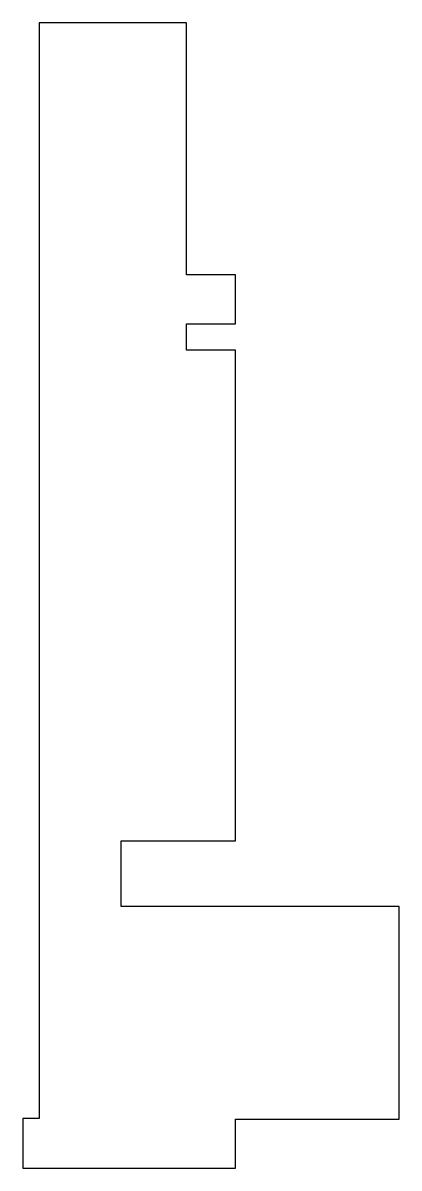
# Model space of a CAD drawing. Header units: millimetres. Extents: x -167.5 to -144.5, y -62.3 to 7.7.
import ezdxf

# ---------------------------------------------------------------- set-up
doc = ezdxf.new("R2010")
doc.units = ezdxf.units.MM
doc.layers.get('0').update_dxf_attribs({"linetype": 'CONTINUOUS'})

msp = doc.modelspace()

# ---------------------------------------------------------------- linework, layer by layer
for p, q in [((-157.46, 7.731), (-166.46, 7.731)), ((-166.46, 7.731), (-166.46, -59.231)), ((-157.46, -7.669), (-157.46, 7.731)), ((-154.46, -7.669), (-157.46, -7.669)), ((-154.46, -10.669), (-154.46, -7.669)), ((-157.46, -12.269), (-157.46, -10.669)), ((-157.46, -10.669), (-154.46, -10.669)), ((-154.46, -12.269), (-157.46, -12.269)), ((-154.46, -42.269), (-154.46, -12.269)), ((-161.46, -46.269), (-161.46, -42.269)), ((-161.46, -42.269), (-154.46, -42.269)), ((-144.46, -46.269), (-161.46, -46.269)), ((-144.46, -59.269), (-144.46, -46.269)), ((-166.46, -59.231), (-167.46, -59.231)), ((-167.46, -59.231), (-167.46, -59.269)), ((-167.46, -59.269), (-167.46, -62.269)), ((-154.46, -62.269), (-154.46, -59.269)), ((-154.46, -59.269), (-144.46, -59.269)), ((-167.46, -62.269), (-154.46, -62.269))]:
    msp.add_line(p, q)

doc.saveas('drawing.dxf')
